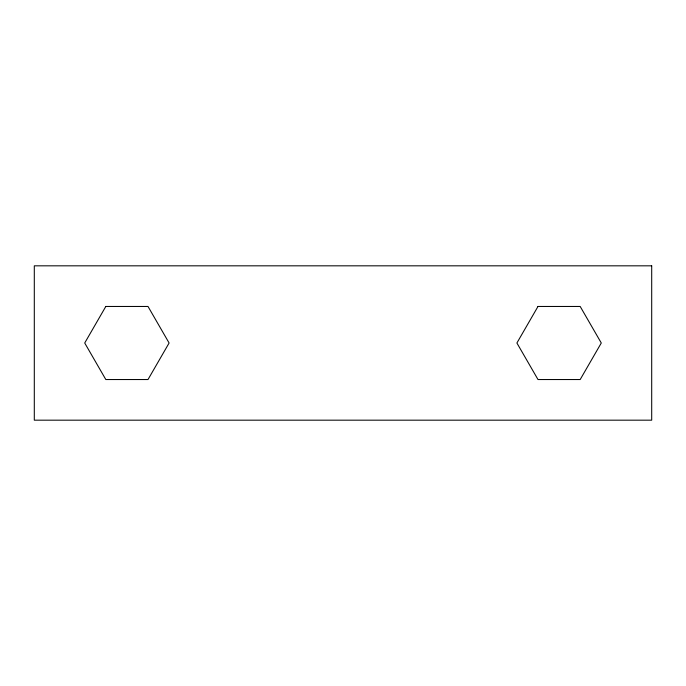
<?xml version="1.0" encoding="UTF-8"?>
<svg xmlns="http://www.w3.org/2000/svg" width="686" height="686" viewBox="0 0 686 686"><rect width="100%" height="100%" fill="white"/><g stroke="black" fill="none" stroke-linecap="round" stroke-linejoin="round"><path stroke-width="1.03" d="M105.816 306.462L84.721 343L105.816 379.538L148.005 379.538L169.099 343L148.005 306.462L105.816 306.462M537.995 306.462L516.901 343L537.995 379.538L580.185 379.538L601.279 343L580.185 306.462L537.995 306.462M651.7 265.825L34.3 265.825L34.3 420.175L651.7 420.175L651.7 265.825"/></g></svg>
